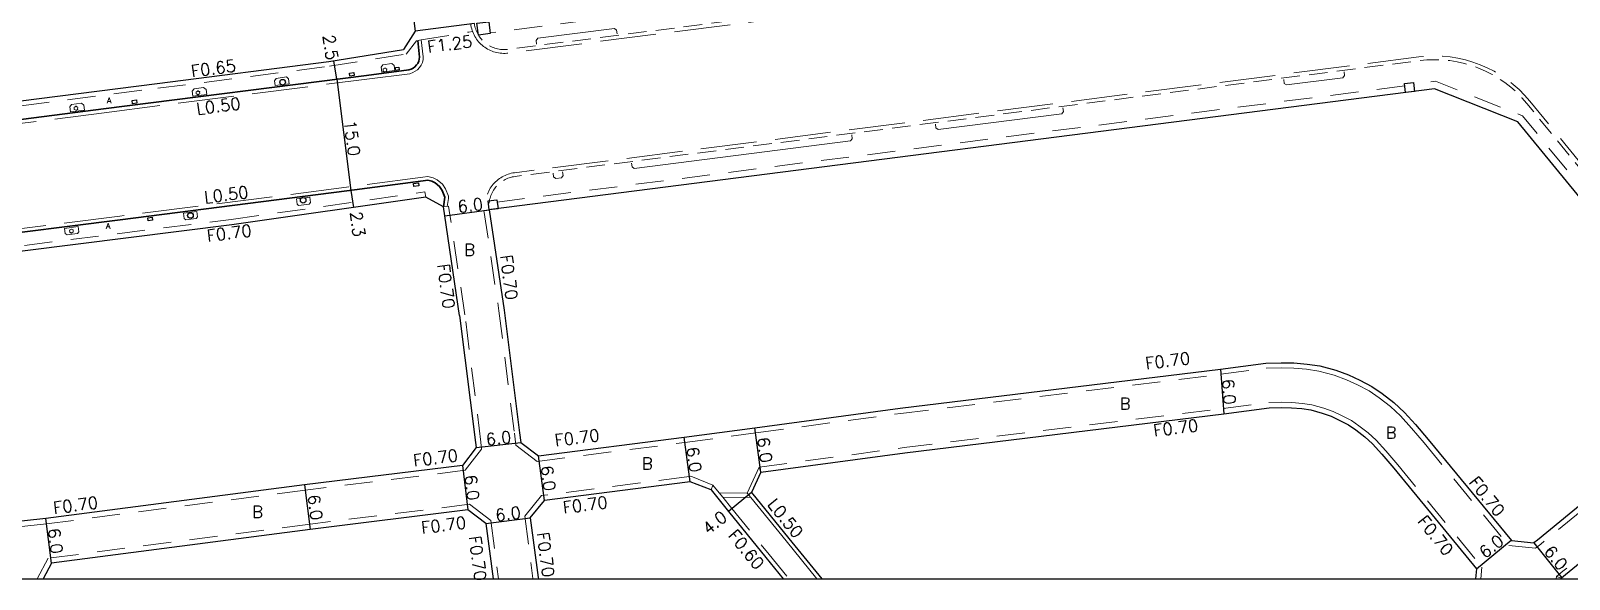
# Model space of a CAD drawing. Header units: metres. Extents: x -3200 to -2400, y -109800 to -109200.
# Drawn here: x -2994.1 to -2788.2, y -109800.1 to -109726.6 of the extents above; entities that cross this region are included whole.
import ezdxf

# ---------------------------------------------------------------- set-up
doc = ezdxf.new("R2010")
doc.units = ezdxf.units.M
doc.header["$LTSCALE"] = 2.5
for name, pattern in [('2213000', [1.5, 1, -0.5]), ('2232000', [2.5, 1.5, -1]), ('2233000', [4, 3, -1])]:
    doc.linetypes.add(name, pattern=pattern)
doc.layers.get('0').update_dxf_attribs({"color": 150, "lineweight": 50})
for name, color, linetype, lineweight in [('2101000', 177, 'Continuous', 30), ('2213000', 6, '2213000', 9), ('2232000', 4, '2232000', 9), ('2233000', 62, '2233000', 9), ('2236000', 3, 'Continuous', 15), ('2239000', 3, 'Continuous', 15), ('9107000', 111, 'Continuous', 35), ('9201100', 215, 'Continuous', 30), ('9203500', 155, 'Continuous', 30)]:
    doc.layers.add(name, color=color, linetype=linetype, lineweight=lineweight)
for name, color, linetype in [('2235000', 7, 'Continuous'), ('2238000', 11, 'Continuous'), ('9201500', 222, 'Continuous'), ('9202100', 82, 'Continuous'), ('999', 7, 'Continuous')]:
    doc.layers.add(name, color=color, linetype=linetype)
doc.styles.add('Dm_Anotation', font='txt.shx', dxfattribs={"bigfont": 'pscdm.shx'})

# ---------------------------------------------------------------- blocks, each defined once
blk = doc.blocks.new('223900')
blk.add_lwpolyline([(-0.22, -0.37), (-0.44, -0.3), (-0.47, -0.27), (-0.48, -0.24), (-0.44, 0.01), (-0.48, 0.23), (-0.47, 0.27), (-0.45, 0.29), (-0.21, 0.38), (-0.04, 0.53), (0, 0.54), (0.03, 0.53), (0.22, 0.37), (0.44, 0.3), (0.47, 0.27), (0.48, 0.24), (0.44, -0.01), (0.48, -0.23), (0.47, -0.27), (0.45, -0.29), (0.21, -0.38), (0.04, -0.53), (0, -0.54), (-0.03, -0.53)], close=True)
blk = doc.blocks.new('223800')
at = {"color": 0, "linetype": 'Continuous'}
blk.add_circle((0, 0), 0.75, dxfattribs=at)

msp = doc.modelspace()

# ---------------------------------------------------------------- linework, layer by layer
at = {"layer": '2101000'}
for points in [[(-2946.52, -109695.63), (-2942.66, -109726.69), (-2944.23, -109729.13)], [(-3040.27, -109741.55), (-3014.06, -109738.38), (-2977.18, -109733.67), (-2954.22, -109730.74), (-2944.23, -109729.13)], [(-2941.23, -109748.91), (-2967.2, -109752.61), (-2994.85, -109756.08), (-3023.79, -109759.61)], [(-2938.87, -109750.22), (-2941.23, -109748.91)], [(-2936.71, -109764.76), (-2938.7, -109751.39), (-2938.87, -109750.22)], [(-2932.75, -109750.6), (-2930.75, -109764.02)], [(-2930.75, -109764.02), (-2928.69, -109780.45), (-2928.53, -109781.75), (-2926.14, -109783.56), (-2906.64, -109781.06), (-2897.18, -109779.79), (-2877.77, -109777.18), (-2834.9, -109771.93), (-2828.81, -109771.12), (-2826.75, -109771.08), (-2825.06, -109771.11), (-2823.29, -109771.26), (-2821.59, -109771.51), (-2819.44, -109772.08), (-2817.77, -109772.7), (-2816.23, -109773.43), (-2814.63, -109774.26), (-2813.24, -109775.21), (-2811.7, -109776.39), (-2810.28, -109777.72), (-2808.78, -109779.37), (-2807.1, -109781.35), (-2795.94, -109794.9), (-2792.95, -109795.21)], [(-2936.71, -109764.76), (-2934.57, -109781.78), (-2934.49, -109782.44)], [(-2768.31, -109774.73), (-2777.53, -109782.56), (-2792.47, -109794.82), (-2792.95, -109795.21)], [(-2896.38, -109785.74), (-2877.12, -109783.14), (-2834.43, -109777.92), (-2828.35, -109777.12), (-2826.74, -109777.08), (-2825.36, -109777.11), (-2823.98, -109777.22), (-2822.8, -109777.4), (-2821.26, -109777.81), (-2820.09, -109778.24), (-2818.9, -109778.8), (-2817.73, -109779.41), (-2816.76, -109780.08), (-2815.57, -109780.98), (-2814.55, -109781.94), (-2813.29, -109783.33), (-2811.7, -109785.2), (-2800.61, -109798.67), (-2800.75, -109800)], [(-2745.44, -109800), (-2760.22, -109781.82), (-2761.8, -109779.89), (-2764.78, -109779.61), (-2773.67, -109787.15), (-2788.69, -109799.48), (-2789.23, -109799.91)], [(-2934.49, -109782.44), (-2936.32, -109784.82), (-2957.48, -109787.44), (-2992.08, -109791.96), (-2997.79, -109792.57), (-3000.57, -109791.43)], [(-2896.38, -109785.74), (-2897.63, -109788.46), (-2892.64, -109794.62), (-2888.25, -109800)], [(-2903.05, -109788.12), (-2905.84, -109787.01), (-2906.22, -109787.06), (-2925.37, -109789.51)], [(-2903.05, -109788.12), (-2900.74, -109790.98), (-2895.74, -109797.15), (-2893.42, -109800)], [(-2933.21, -109792.6), (-2935.59, -109790.77), (-2956.7, -109793.39), (-2991.33, -109797.92), (-2992.45, -109800)], [(-2927.25, -109791.85), (-2925.37, -109789.51)], [(-2933.21, -109792.6), (-2932.23, -109800)], [(-2927.25, -109791.85), (-2926.2, -109799.86), (-2926.16, -109800)], [(-2789.24, -109800), (-2789.23, -109799.91)]]:
    msp.add_lwpolyline(points, dxfattribs=at)
at = {"layer": '2101000', "color": 244, "flags": 128}
msp.add_lwpolyline([(-2780.64, -109756.47), (-2795.08, -109738.83), (-2806.23, -109734.39), (-2932.53, -109750.57), (-2932.75, -109750.6)], dxfattribs=at)
at = {"layer": '2213000', "color": 244, "flags": 128}
for points in [[(-2934.73, -109725.65, 0.414214), (-2930.26, -109729.11), (-2835.44, -109716.96, 0.443498), (-2824.43, -109701.15, 0.364527), (-2830.6, -109696.51, -0.054266), (-2833.4, -109696.35, 0.304387), (-2836.43, -109697.77)], [(-2778.71, -109754.88), (-2793.87, -109736.36, 0.258622), (-2808.28, -109730.62), (-2929.29, -109746.13, 0.414506), (-2932.75, -109750.6)]]:
    msp.add_lwpolyline(points, format="xyb", dxfattribs=at)
at = {"layer": '2213000'}
for points in [[(-3041.46, -109742.53), (-3041.33, -109743.12), (-3041.12, -109743.4), (-3040.81, -109743.7), (-3040.43, -109743.96), (-3039.8, -109744.12), (-3039.1, -109744.15), (-3033.65, -109743.37), (-3020.7, -109741.74), (-2984.36, -109737.08), (-2949.18, -109732.59), (-2943.5, -109731.87), (-2943.18, -109731.75), (-2942.93, -109731.61), (-2942.69, -109731.44), (-2942.46, -109731.2), (-2942.32, -109730.98), (-2942.18, -109730.69), (-2942.12, -109730.4), (-2942.1, -109730.14), (-2942.31, -109727.93)], [(-2938.67, -109748.91), (-2939.03, -109748), (-2939.38, -109747.48), (-2939.99, -109746.99), (-2940.44, -109746.77), (-2940.98, -109746.64), (-2941.58, -109746.7), (-2951.79, -109748.06), (-2982.12, -109751.93), (-3002.03, -109754.45), (-3022.07, -109757.01), (-3022.62, -109757.09), (-3022.92, -109757.16), (-3023.23, -109757.27), (-3023.51, -109757.43), (-3023.8, -109757.64), (-3024.01, -109757.87), (-3024.22, -109758.18), (-3024.4, -109758.58), (-3024.43, -109759.18)]]:
    msp.add_lwpolyline(points, dxfattribs=at)
at = {"layer": '2213000', "flags": 128}
msp.add_lwpolyline([(-2938.67, -109748.91), (-2938.87, -109750.22)], dxfattribs=at)
at = {"layer": '2232000', "color": 244, "flags": 128}
for points in [[(-2838.88, -109714.88), (-2932.62, -109726.89)], [(-2810.23, -109734), (-2931.68, -109749.56)], [(-2780.63, -109754.9), (-2794.47, -109738), (-2806.1, -109733.37), (-2809.05, -109733.75)]]:
    msp.add_lwpolyline(points, dxfattribs=at)
at = {"layer": '2232000'}
for points in [[(-3013.98, -109739.02), (-2977.1, -109734.32), (-2954.13, -109731.38), (-2943.87, -109729.74), (-2942.48, -109727.95), (-2941.84, -109727.85), (-2935.46, -109726.79), (-2934.98, -109726.71)], [(-3194.58, -109800), (-3180.42, -109794.47), (-3152.27, -109784.79), (-3151.69, -109784.61), (-3148.93, -109783.84), (-3144.46, -109782.43), (-3143.8, -109782.23), (-3131.48, -109778.55), (-3120.88, -109775.73), (-3109.6, -109772.93), (-3091.19, -109768.91), (-3081.72, -109767.02), (-3074.46, -109765.71), (-3070.12, -109765.17), (-3059.13, -109763.75), (-3050.01, -109762.48), (-3039.98, -109761.19), (-3035.46, -109760.62), (-3024.28, -109759.16), (-2994.95, -109755.36), (-2967.29, -109751.9), (-2941.35, -109748.21), (-2941.23, -109748.91)], [(-2933.76, -109782.64), (-2933.87, -109781.7), (-2936.01, -109764.67), (-2938.01, -109751.28), (-2938.18, -109750.12), (-2938.87, -109750.22)], [(-2932.75, -109750.6), (-2933.45, -109750.69), (-2931.45, -109764.11), (-2929.38, -109780.53), (-2929.18, -109782.13), (-2926.33, -109784.3), (-2906.55, -109781.76), (-2897.09, -109780.48), (-2877.68, -109777.87), (-2834.82, -109772.63), (-2828.75, -109771.82), (-2826.74, -109771.78), (-2825.09, -109771.81), (-2823.38, -109771.96), (-2821.73, -109772.2), (-2819.66, -109772.75), (-2818.04, -109773.35), (-2816.54, -109774.05), (-2815, -109774.86), (-2813.66, -109775.78), (-2812.15, -109776.93), (-2810.78, -109778.21), (-2809.31, -109779.83), (-2807.63, -109781.79), (-2796.29, -109795.57), (-2792.73, -109795.93)], [(-2896.62, -109785.06), (-2877.21, -109782.45), (-2834.51, -109777.22), (-2828.4, -109776.42), (-2826.74, -109776.38), (-2825.33, -109776.41), (-2823.9, -109776.53), (-2822.66, -109776.71), (-2821.05, -109777.14), (-2819.82, -109777.59), (-2818.59, -109778.17), (-2817.37, -109778.81), (-2816.35, -109779.51), (-2815.12, -109780.45), (-2814.05, -109781.44), (-2812.76, -109782.87), (-2811.16, -109784.75), (-2799.89, -109798.45), (-2800.04, -109800)], [(-2767.67, -109775.11), (-2777.09, -109783.1), (-2792.03, -109795.36), (-2792.73, -109795.93)], [(-2744.67, -109800), (-2761.49, -109779.32), (-2764.98, -109778.99), (-2774.05, -109786.69), (-2789.07, -109799.01), (-2789.91, -109799.69)], [(-2933.76, -109782.64), (-2935.95, -109785.48), (-2957.39, -109788.13), (-2992, -109792.66), (-2997.9, -109793.28), (-3000.8, -109792.09)], [(-2902.81, -109787.46), (-2905.75, -109786.29), (-2906.32, -109786.37), (-2925.74, -109788.86)], [(-2896.62, -109785.06), (-2896.38, -109785.74)], [(-2902.81, -109787.46), (-2903.05, -109788.12)], [(-2902.81, -109787.46), (-2901.97, -109788.5)], [(-2901.97, -109788.5), (-2901.48, -109789.1)], [(-2901.97, -109788.5), (-2898.21, -109788.54)], [(-2932.55, -109792.22), (-2935.39, -109790.04), (-2956.73, -109792.68), (-2991.78, -109797.27), (-2993.24, -109800)], [(-2927.99, -109791.64), (-2925.74, -109788.86)], [(-2901.48, -109789.1), (-2897.72, -109789.14)], [(-2901.48, -109789.1), (-2900.27, -109790.6), (-2895.28, -109796.77), (-2892.64, -109800)], [(-2932.55, -109792.22), (-2931.52, -109800)], [(-2927.99, -109791.64), (-2926.89, -109799.98), (-2926.88, -109800)], [(-2789.94, -109800), (-2789.91, -109799.69)], [(-2789.91, -109799.69), (-2789.23, -109799.91)]]:
    msp.add_lwpolyline(points, dxfattribs=at)
at = {"layer": '2233000', "color": 244, "flags": 128}
for points in [[(-2934.73, -109725.65), (-2935.23, -109725.71, 0.414214), (-2930.19, -109729.61), (-2835.38, -109717.46, 0.443498), (-2823.94, -109701.04, 0.364527), (-2830.62, -109696.01, -0.054319), (-2833.33, -109695.86, 0.290801), (-2836.76, -109697.37)], [(-2778.32, -109754.57), (-2793.48, -109736.04, 0.258622), (-2808.34, -109730.13), (-2929.36, -109745.63, 0.414464), (-2933.25, -109750.66), (-2933.25, -109750.67)]]:
    msp.add_lwpolyline(points, format="xyb", dxfattribs=at)
at = {"layer": '2233000'}
for points in [[(-3041.97, -109742.6), (-3041.81, -109743.36), (-3041.5, -109743.76), (-3041.15, -109744.09), (-3040.65, -109744.43), (-3039.87, -109744.64), (-3039.07, -109744.67), (-3033.58, -109743.88), (-3020.64, -109742.26), (-2984.29, -109737.59), (-2949.11, -109733.1), (-2943.38, -109732.37), (-2942.96, -109732.22), (-2942.65, -109732.05), (-2942.35, -109731.83), (-2942.06, -109731.52), (-2941.87, -109731.23), (-2941.69, -109730.86), (-2941.61, -109730.47), (-2941.58, -109730.1), (-2941.84, -109727.85)], [(-2938.36, -109750.15), (-2938.19, -109749.07), (-2938.21, -109748.77), (-2938.6, -109747.77), (-2939.02, -109747.15), (-2939.73, -109746.58), (-2940.27, -109746.31), (-2940.95, -109746.15), (-2941.63, -109746.22), (-2951.86, -109747.58), (-2982.18, -109751.44), (-3002.1, -109753.96), (-3022.14, -109756.52), (-3022.7, -109756.61), (-3023.06, -109756.68), (-3023.44, -109756.82), (-3023.79, -109757.02), (-3024.13, -109757.28), (-3024.41, -109757.58), (-3024.65, -109757.96), (-3024.86, -109758.45), (-3024.92, -109759.24)], [(-2896.62, -109785.06), (-2898.21, -109788.54), (-2897.72, -109789.14), (-2893.03, -109794.94), (-2888.9, -109800)]]:
    msp.add_lwpolyline(points, dxfattribs=at)
at = {"layer": '2235000', "color": 244, "flags": 128}
for points in [[(-2932.61, -109726.99), (-2934.2, -109727.2), (-2934.4, -109725.61), (-2932.81, -109725.4)], [(-2809.07, -109733.55), (-2808.92, -109734.74), (-2810.11, -109734.89), (-2810.26, -109733.7)], [(-2931.71, -109749.26), (-2931.56, -109750.45), (-2932.75, -109750.6), (-2932.9, -109749.41)]]:
    msp.add_lwpolyline(points, close=True, dxfattribs=at)
at = {"layer": '2235000'}
for points in [[(-2951.46, -109732.3), (-2950.85, -109732.22), (-2950.8, -109732.62), (-2951.41, -109732.7)], [(-2945.31, -109731.56), (-2944.84, -109731.5), (-2944.8, -109731.86), (-2945.27, -109731.92)], [(-2980.54, -109735.95), (-2979.95, -109735.87), (-2979.89, -109736.33), (-2980.48, -109736.41)], [(-2942.16, -109747.4), (-2942.83, -109747.49), (-2942.88, -109747.09), (-2942.22, -109747)], [(-2977.79, -109752), (-2978.38, -109752.07), (-2978.44, -109751.67), (-2977.84, -109751.59)]]:
    msp.add_lwpolyline(points, close=True, dxfattribs=at)
at = {"layer": '2236000', "color": 244, "flags": 128}
for points in [[(-2915.64, -109727.04), (-2915.7, -109726.53), (-2915.99, -109726.3), (-2926.26, -109727.62), (-2926.48, -109727.91), (-2926.42, -109728.42)], [(-2818.33, -109732.11), (-2818.27, -109732.62), (-2818.49, -109732.91), (-2826.06, -109733.88), (-2826.35, -109733.66), (-2826.42, -109733.15)], [(-2855.97, -109736.93), (-2855.91, -109737.44), (-2856.13, -109737.73), (-2872.68, -109739.85), (-2872.97, -109739.63), (-2873.03, -109739.12)], [(-2884.24, -109740.56), (-2884.18, -109741.07), (-2884.4, -109741.35), (-2913.35, -109745.06), (-2913.64, -109744.84), (-2913.7, -109744.33)], [(-2922.93, -109745.51), (-2922.86, -109746.02), (-2923.08, -109746.31), (-2923.85, -109746.41), (-2924.14, -109746.19), (-2924.21, -109745.68)]]:
    msp.add_lwpolyline(points, dxfattribs=at)
at = {"layer": '2236000'}
for points in [[(-2945.38, -109731.93), (-2945.46, -109731.26), (-2945.77, -109731.01), (-2946.99, -109731.17), (-2947.22, -109731.49), (-2947.11, -109732.15)], [(-2961.38, -109733.97), (-2961.47, -109733.31), (-2961.25, -109732.99), (-2959.88, -109732.81), (-2959.59, -109733.07), (-2959.51, -109733.73)], [(-2972.43, -109735.38), (-2972.51, -109734.71), (-2972.25, -109734.39), (-2970.97, -109734.23), (-2970.64, -109734.48), (-2970.55, -109735.14)], [(-2988.79, -109737.47), (-2988.87, -109736.8), (-2988.65, -109736.48), (-2987.3, -109736.31), (-2987.01, -109736.57), (-2986.92, -109737.23)], [(-2958.56, -109749.14), (-2958.47, -109749.83), (-2958.25, -109750), (-2956.84, -109749.82), (-2956.67, -109749.6), (-2956.75, -109748.9)], [(-2973.68, -109751.06), (-2973.59, -109751.75), (-2973.37, -109751.93), (-2971.96, -109751.75), (-2971.79, -109751.52), (-2971.88, -109750.83)], [(-2989.57, -109753.08), (-2989.48, -109753.77), (-2989.25, -109753.95), (-2987.85, -109753.77), (-2987.67, -109753.54), (-2987.76, -109752.85)]]:
    msp.add_lwpolyline(points, close=True, dxfattribs=at)
at = {"layer": '9107000'}
for points in [[(-3040.27, -109741.55), (-3041.46, -109742.53), (-3041.33, -109743.12), (-3041.12, -109743.4), (-3040.81, -109743.7), (-3040.43, -109743.96), (-3039.8, -109744.12), (-3039.1, -109744.15), (-3033.65, -109743.37), (-3020.7, -109741.74), (-2984.36, -109737.08), (-2949.18, -109732.59), (-2943.5, -109731.87), (-2943.18, -109731.75), (-2942.93, -109731.61), (-2942.69, -109731.44), (-2942.46, -109731.2), (-2942.32, -109730.98), (-2942.18, -109730.69), (-2942.12, -109730.4), (-2942.1, -109730.14), (-2942.31, -109727.93)], [(-2938.67, -109748.91), (-2939.03, -109748), (-2939.38, -109747.48), (-2939.99, -109746.99), (-2940.44, -109746.77), (-2940.98, -109746.64), (-2941.58, -109746.7), (-2951.79, -109748.06), (-2982.12, -109751.93), (-3002.03, -109754.45), (-3022.07, -109757.01), (-3022.62, -109757.09), (-3022.92, -109757.16), (-3023.23, -109757.27), (-3023.51, -109757.43), (-3023.8, -109757.64), (-3024.01, -109757.87), (-3024.22, -109758.18), (-3024.4, -109758.58), (-3024.43, -109759.18), (-3024.37, -109759.69), (-3023.79, -109759.61)]]:
    msp.add_lwpolyline(points, dxfattribs=at)
at = {"layer": '9107000', "flags": 128}
msp.add_lwpolyline([(-2938.67, -109748.91), (-2938.87, -109750.22)], dxfattribs=at)
at = {"layer": '9201100', "flags": 128}
for points in [[(-2934.73, -109725.65), (-2942.66, -109726.69)], [(-2953.15, -109733.1), (-2953.55, -109730.63)], [(-2953.15, -109733.1), (-2951.26, -109747.99)], [(-2951.26, -109747.99), (-2950.93, -109750.29)]]:
    msp.add_lwpolyline(points, dxfattribs=at)
at = {"layer": '9201100'}
for points in [[(-2938.7, -109751.39), (-2932.75, -109750.6)], [(-2834.9, -109771.93), (-2834.43, -109777.92)], [(-2896.38, -109785.74), (-2897.18, -109779.79)], [(-2934.49, -109782.44), (-2928.53, -109781.75)], [(-2905.84, -109787.01), (-2906.64, -109781.06)], [(-2925.37, -109789.51), (-2926.14, -109783.56)], [(-2936.32, -109784.82), (-2935.59, -109790.77)], [(-2957.48, -109787.44), (-2956.7, -109793.39)], [(-2897.63, -109788.46), (-2900.74, -109790.98)], [(-2991.33, -109797.92), (-2992.08, -109791.96)], [(-2933.21, -109792.6), (-2927.25, -109791.85)], [(-2800.61, -109798.67), (-2795.98, -109794.85)], [(-2792.95, -109795.21), (-2789.19, -109799.88)]]:
    msp.add_lwpolyline(points, dxfattribs=at)
at = {"layer": '999'}
msp.add_lwpolyline([(-3200, -109800), (-2400, -109800), (-2400, -109200), (-3200, -109200)], close=True, dxfattribs=at)

# ---------------------------------------------------------------- block references
at = {"layer": '2238000', "xscale": 0.5, "yscale": 0.5, "zscale": 0.5}
for p in [(-2960.4, -109733.51, 8.11), (-2957.65, -109749.32, 8.19), (-2972.73, -109751.36, 8.32)]:
    msp.add_blockref('223800', p, dxfattribs=at)
at = {"layer": '2239000', "xscale": 0.5, "yscale": 0.5, "zscale": 0.5}
for p in [(-2946.71, -109731.87, 8.01), (-2971.73, -109734.92, 8.2), (-2988.06, -109737, 8.39), (-2988.66, -109753.44, 8.61)]:
    msp.add_blockref('223900', p, dxfattribs=at)

# ---------------------------------------------------------------- texts
at = {"layer": '9201500', "style": 'Dm_Anotation'}
for s, rotation, p in [('2.5', 279.169, (-2955.05, -109727.28)), ('15.0', 277.2641, (-2952.19, -109738.71)), ('6.0', 7.5088, (-2936.88, -109751.01)), ('2.3', 278.0979, (-2951.4, -109750.93)), ('6.0', 274.4551, (-2834.69, -109773.32)), ('6.0', 6.6618, (-2933.11, -109782.18)), ('6.0', 277.6669, (-2906.35, -109782.44)), ('6.0', 277.6668, (-2896.89, -109781.16)), ('6.0', 277.0203, (-2936.05, -109786.19)), ('6.0', 277.369, (-2925.86, -109784.94)), ('6.0', 277.0203, (-2957.04, -109788.84)), ('6.0', 7.175, (-2931.83, -109792.32)), ('4.0', 38.9965, (-2903.42, -109794.18)), ('6.0', 277.1741, (-2991.81, -109793.34)), ('6.0', 39.4583, (-2799.45, -109797.39)), ('6.0', 308.7849, (-2791.69, -109796.38))]:
    msp.add_text(s, height=1.6, rotation=rotation, dxfattribs=at).set_placement(p)
at = {"layer": '9202100', "style": 'Dm_Anotation'}
for s, height, p in [('A', 0.75, (-2983.9, -109736.32, 8.39)), ('A', 0.75, (-2984.04, -109753.14, 8.43)), ('B', 1.6, (-2936.1, -109756.76)), ('B', 1.6, (-2848.38, -109777.36)), ('B', 1.6, (-2812.78, -109781.24)), ('B', 1.6, (-2912.31, -109785.39)), ('B', 1.6, (-2964.46, -109791.84))]:
    msp.add_text(s, height=height, dxfattribs=at).set_placement(p)
at = {"layer": '9203500', "style": 'Dm_Anotation'}
for s, rotation, p in [('F1.25', 7.3368, (-2940.92, -109729.57)), ('F0.65', 7.2779, (-2972.56, -109732.83)), ('L0.50', 7.2684, (-2971.86, -109737.87)), ('L0.50', 7.2641, (-2970.81, -109749.74)), ('F0.70', 7.144, (-2970.45, -109754.88)), ('F0.70', 277.5119, (-2931.29, -109756.76)), ('F0.70', 277.5119, (-2939.7, -109757.94)), ('F0.70', 7.0191, (-2844.85, -109771.97)), ('F0.70', 7.0191, (-2923.9, -109782.28)), ('F0.70', 7.0191, (-2843.77, -109780.96)), ('F0.70', 7.0191, (-2942.84, -109784.98)), ('F0.70', 308.6239, (-2801.72, -109787.12)), ('F0.70', 7.453, (-2991, -109791.33)), ('F0.70', 7.0191, (-2922.81, -109791.27)), ('L0.50', 309.1209, (-2895.61, -109790.09)), ('F0.70', 7.0191, (-2941.75, -109793.98)), ('F0.70', 308.6239, (-2808.61, -109792.36)), ('F0.70', 277.5625, (-2935.48, -109794.39)), ('F0.70', 277.5625, (-2926.39, -109793.9)), ('F0.60', 309.1209, (-2900.87, -109794.25))]:
    msp.add_text(s, height=1.6, rotation=rotation, dxfattribs=at).set_placement(p)

doc.saveas('drawing.dxf')
